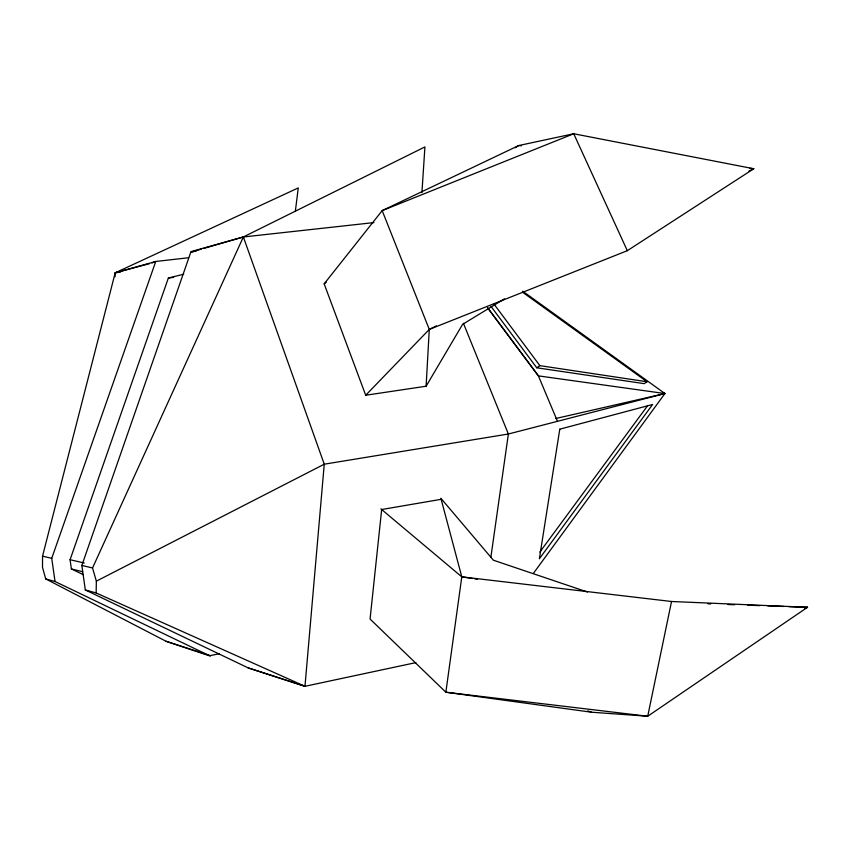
<?xml version="1.0" encoding="UTF-8"?>
<svg xmlns="http://www.w3.org/2000/svg" width="850" height="850" viewBox="0 0 850 850"><rect width="100%" height="100%" fill="white"/><g stroke="black" fill="none" stroke-linecap="round" stroke-linejoin="round"><path stroke-width="1.27" d="M295.322 211.469L298.265 187.924L115.196 272.818L42.532 556.166L42.5 567.279L45.698 578.903L166.079 641.293L210.301 656.094L55.027 581.506L45.698 578.903M415.873 662.617L304.969 686.301L96.146 592.96L96.358 581.156L92.544 567.959L243.355 236.959L424.926 146.923L421.919 192.653M115.026 276.803L115.122 272.839L155.752 261.471L188.615 257.741M365.712 395.25L426.116 386.219L429.282 329.418L382.181 210.619L518.723 145.541L573.729 133.758L753.78 168.746L627.321 250.686L429.282 329.418L365.712 395.25L324.158 283.868L382.181 210.619L573.729 133.758L627.321 250.686M304.969 686.301L324.254 464.196L243.355 236.959L190.995 251.611L81.844 565.441L85.308 589.942L248.136 667.877L304.969 686.301L248.136 667.877M440.874 498.259L461.794 576.852L445.857 692.219L591.526 712.215L647.721 716.242L807.5 607.293L671.532 601.492L461.794 576.852L380.853 508.842M490.843 557.462L508.374 434.01L463.399 323.266M671.532 601.492L647.721 716.242L445.857 692.219L370.069 619.044L381.671 509.522L441.681 499.226L493.393 560.214L587.467 592.025M83.279 574.674L71.379 568.937L70.072 559.736L168.364 278.014L183.727 274.21M55.027 581.506L51.733 558.344L155.752 261.471L152.012 262.979M426.116 386.219L462.602 324.339L504.507 298.839M533.545 573.166L664.923 393.55L522.665 291.168M539.824 552.086L647.774 405.482M324.158 283.868L326.23 282.243M536.733 367.774L539.867 365.649L647.084 381.767L644.215 383.647L536.733 367.774L490.971 306.372M515.398 147.677L518.723 145.541L521.358 145.807M96.358 581.156L324.254 464.196L508.374 434.01L664.923 393.55L663.021 392.785M429.282 329.418L436.379 325.858M749.009 171.084L753.78 168.746L749.817 168.353M805.109 608.451L807.5 607.293L788.938 606.645M201.248 249.178L191.059 252.131L196.233 251.026M203.788 248.444L243.249 236.991L373.926 222.594M149.472 263.659L115.196 272.818L120.434 272.117M555.773 418.508L664.923 393.55L538.39 375.87L487.666 307.838L538.39 375.87L557.334 420.962M219.311 653.756L210.226 655.594L166.079 641.293M804.918 607.793L807.5 607.293M168.364 278.014L173.591 277.408M708.039 603.829L710.685 603.925M727.929 604.52L734.559 604.754M747.819 605.211L759.762 605.625M767.72 605.901L783.626 606.464M461.794 576.852L472.281 578.499M474.895 578.903L477.519 579.317M70.072 559.736L84.299 563.008M42.532 556.166L51.733 558.344M81.844 565.441L92.544 567.959M71.379 568.937L82.578 571.699M85.308 589.942L96.146 592.96M587.796 710.866L591.526 712.215M522.506 292.177L647.084 381.767M494.062 304.194L539.867 365.649M559.778 429.186L539.378 558.747L652.609 404.483L559.778 429.186"/></g></svg>
